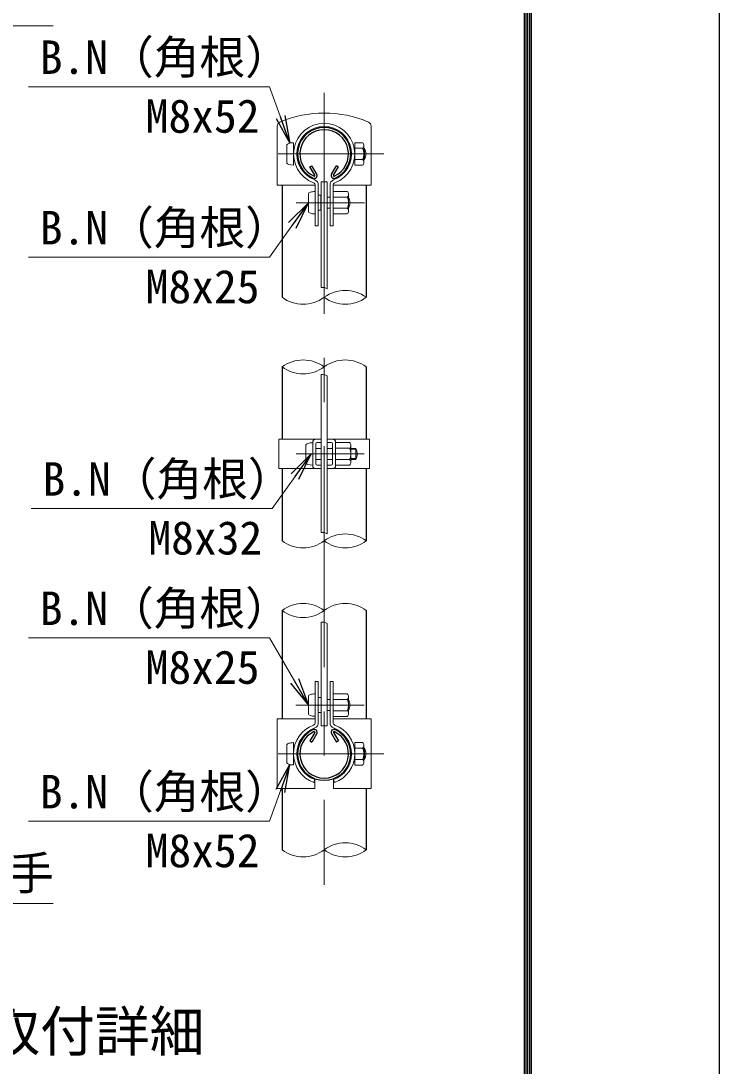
# Model space of a CAD drawing. Units: millimetres, scale not verified. Extents: x -4200 to 4200, y -2970 to 2970.
# Drawn here: x 3197 to 4200, y 312 to 1814 of the extents above; entities that cross this region are included whole.
import ezdxf
from ezdxf.enums import TextEntityAlignment as Align

# ---------------------------------------------------------------- set-up
doc = ezdxf.new("R2010")
doc.units = ezdxf.units.MM
doc.header["$LTSCALE"] = 10
doc.linetypes.add('USER1', pattern=[50.8, 31.75, -6.35, 6.35, -6.35])
for name, color, linetype, lineweight in [('0-0_D-TTL-TXT', 7, 'Continuous', 25), ('0-3_D-STR1', 1, 'Continuous', 25), ('0-4_D-STR3', 3, 'Continuous', 13), ('0-5_D-BMK', 2, 'USER1', 13), ('0-6_D-STR-DIM', 7, 'Continuous', 13), ('0-7_D-STR-TXT', 7, 'Continuous', 13), ('0-E_D-TTL', 7, 'Continuous', 25)]:
    doc.layers.add(name, color=color, linetype=linetype, lineweight=lineweight)
doc.layers.add('0-8_0', color=7, linetype='Continuous')
doc.styles.add('ＭＳ ゴシック', font='')
doc.styles.get('ＭＳ ゴシック').set_extended_font_data('MS Gothic')

# ---------------------------------------------------------------- blocks, each defined once
blk = doc.blocks.new('_Open')
at = {"layer": '0-8_0'}
blk.add_line((-10, 1.667), (0, 0), dxfattribs=at)
blk.add_lwpolyline([(-10, -1.667), (0, 0), (-10, 0)], dxfattribs=at)

msp = doc.modelspace()

# ---------------------------------------------------------------- linework, layer by layer
at = {"layer": '0-3_D-STR1'}
for p, q in [((3612.44, 1603.83), (3615.21, 1605.43)), ((3619.45, 1591.67), (3612.44, 1603.83)), ((3622.23, 1593.27), (3615.21, 1605.43)), ((3643.37, 1593.27), (3650.39, 1605.43)), ((3646.15, 1591.67), (3653.17, 1603.83)), ((3653.17, 1603.83), (3650.39, 1605.43)), ((3572.3, 1577.33), (3572.3, 1416.33)), ((3693.3, 1577.33), (3693.3, 1416.33)), ((3572.3, 1316.33), (3572.3, 1212.32)), ((3693.3, 1316.33), (3693.3, 1212.32)), ((3572.3, 1170.32), (3572.3, 1066.33)), ((3693.3, 1170.32), (3693.3, 1066.33)), ((3572.3, 966.33), (3572.3, 810.43)), ((3693.3, 966.33), (3693.3, 810.43)), ((3619.45, 791.09), (3612.44, 778.94)), ((3622.23, 789.49), (3615.21, 777.33)), ((3643.37, 789.49), (3650.39, 777.33)), ((3646.15, 791.09), (3653.17, 778.94)), ((3612.44, 778.94), (3615.21, 777.33)), ((3653.17, 778.94), (3650.39, 777.33)), ((3572.3, 710.43), (3572.3, 622.43)), ((3693.3, 710.43), (3693.3, 622.43))]:
    msp.add_line(p, q, dxfattribs=at)
for centre, radius, start, end in [((3632.8, 1622.33), 38.1, 294.32478, 245.67522), ((3632.8, 1622.33), 34.89, 294.32478, 245.67522), ((3618.76, 1591.27), 4.01, 245.67522, 30), ((3646.84, 1591.27), 4.01, 150, 294.32478), ((3618.76, 1591.27), 0.802, 245.67522, 30), ((3646.84, 1591.27), 0.802, 150, 294.32478), ((3632.8, 760.43), 38.1, 114.32478, 65.67522), ((3632.8, 760.43), 34.89, 114.32478, 65.67522), ((3618.76, 791.5), 4.01, 330, 114.32478), ((3618.76, 791.5), 0.802, 330, 114.32478), ((3646.84, 791.5), 4.01, 65.67522, 210), ((3646.84, 791.5), 0.802, 65.67522, 210)]:
    msp.add_arc(centre, radius, start, end, dxfattribs=at)
at = {"layer": '0-4_D-STR3'}
for p, q in [((3565.5, 1662.35), (3565.5, 1577.33)), ((3700.1, 1662.35), (3700.1, 1577.33)), ((3588.8, 1638.33), (3588.8, 1606.33)), ((3687.8, 1638.53), (3676.8, 1638.53)), ((3676.8, 1638.53), (3676.8, 1606.13)), ((3579.2, 1635.33), (3579.2, 1609.33)), ((3589.53, 1630.33), (3588.8, 1630.33)), ((3676.8, 1630.33), (3676.07, 1630.33)), ((3687.8, 1630.43), (3676.8, 1630.43)), ((3689.8, 1634.8), (3689.8, 1610.11)), ((3689.8, 1630.33), (3690.8, 1630.33)), ((3689.8, 1630.33), (3690.8, 1630.33)), ((3689.8, 1628.98), (3691.45, 1628.98)), ((3690.8, 1630.33), (3690.8, 1614.33)), ((3589.53, 1614.33), (3588.8, 1614.33)), ((3676.8, 1614.33), (3676.07, 1614.33)), ((3687.8, 1614.23), (3676.8, 1614.23)), ((3689.8, 1615.69), (3691.45, 1615.69)), ((3689.8, 1614.33), (3690.8, 1614.33)), ((3689.8, 1614.33), (3690.8, 1614.33)), ((3687.8, 1606.13), (3676.8, 1606.13)), ((3565.5, 1577.33), (3619.8, 1577.33)), ((3619.8, 1518.93), (3619.8, 1577.47)), ((3624.4, 1518.93), (3624.4, 1577.47)), ((3628.3, 1582.33), (3628.3, 1430.56)), ((3628.3, 1582.33), (3637.3, 1582.33)), ((3637.3, 1582.33), (3637.3, 1428.7)), ((3641.2, 1518.93), (3641.2, 1577.47)), ((3645.8, 1518.93), (3645.8, 1577.47)), ((3645.8, 1577.33), (3700.1, 1577.33)), ((3610.2, 1539.21), (3610.2, 1565.21)), ((3627.8, 1562.97), (3624.4, 1562.97)), ((3627.8, 1562.97), (3627.8, 1541.7)), ((3665.8, 1568.53), (3645.8, 1568.53)), ((3667.8, 1564.8), (3667.8, 1540.11)), ((3627.8, 1560.33), (3628.3, 1560.33)), ((3637.3, 1560.33), (3641.2, 1560.33)), ((3665.8, 1560.43), (3645.8, 1560.43)), ((3667.8, 1560.33), (3667.8, 1544.33)), ((3667.8, 1558.98), (3668.45, 1558.98)), ((3627.8, 1541.7), (3624.4, 1541.7)), ((3627.8, 1544.33), (3628.3, 1544.33)), ((3637.3, 1544.33), (3641.2, 1544.33)), ((3665.8, 1544.23), (3645.8, 1544.23)), ((3665.8, 1536.13), (3645.8, 1536.13)), ((3667.8, 1545.69), (3668.45, 1545.69)), ((3619.8, 1518.93), (3624.4, 1518.93)), ((3641.2, 1518.93), (3645.8, 1518.93)), ((3628.3, 1305.36), (3628.3, 1078.43)), ((3637.3, 1303.51), (3637.3, 1076.58)), ((3628.3, 1212.32), (3567.7, 1212.32)), ((3567.7, 1170.32), (3567.7, 1212.32)), ((3606.7, 1204.32), (3606.7, 1178.32)), ((3616.3, 1208.32), (3616.3, 1174.32)), ((3616.3, 1208.32), (3616.3, 1174.32)), ((3620.9, 1205.72), (3620.9, 1176.92)), ((3628.3, 1207.72), (3622.9, 1207.72)), ((3697.9, 1212.32), (3637.3, 1212.32)), ((3637.3, 1207.72), (3642.7, 1207.72)), ((3644.7, 1205.72), (3644.7, 1176.92)), ((3649.3, 1208.32), (3649.3, 1174.32)), ((3649.3, 1208.32), (3649.3, 1174.32)), ((3669.3, 1207.52), (3649.3, 1207.52)), ((3671.3, 1203.79), (3671.3, 1179.1)), ((3697.9, 1170.32), (3697.9, 1212.32)), ((3620.9, 1199.32), (3628.3, 1199.32)), ((3637.3, 1199.32), (3644.7, 1199.32)), ((3669.3, 1199.42), (3649.3, 1199.42)), ((3671.3, 1199.32), (3678.3, 1199.32)), ((3671.3, 1197.97), (3678.95, 1197.97)), ((3678.3, 1199.32), (3678.3, 1183.32)), ((3620.9, 1183.32), (3628.3, 1183.32)), ((3628.3, 1174.92), (3622.9, 1174.92)), ((3637.3, 1183.32), (3644.7, 1183.32)), ((3637.3, 1174.92), (3642.7, 1174.92)), ((3669.3, 1183.22), (3649.3, 1183.22)), ((3669.3, 1175.12), (3649.3, 1175.12)), ((3671.3, 1184.67), (3678.95, 1184.67)), ((3671.3, 1183.32), (3678.3, 1183.32)), ((3567.7, 1170.32), (3628.3, 1170.32)), ((3637.3, 1170.32), (3697.9, 1170.32)), ((3637.3, 947.85), (3637.3, 800.43)), ((3619.8, 864.43), (3619.8, 805.29)), ((3619.8, 864.43), (3624.4, 864.43)), ((3624.4, 864.43), (3624.4, 805.29)), ((3641.2, 864.43), (3641.2, 805.29)), ((3641.2, 864.43), (3645.8, 864.43)), ((3645.8, 864.43), (3645.8, 805.29)), ((3610.2, 843.43), (3610.2, 817.43)), ((3627.8, 841.07), (3624.4, 841.07)), ((3665.8, 846.63), (3645.8, 846.63)), ((3667.8, 842.9), (3667.8, 818.21)), ((3637.3, 838.43), (3641.2, 838.43)), ((3665.8, 838.53), (3645.8, 838.53)), ((3645.8, 838.43), (3646.2, 838.43)), ((3667.8, 838.43), (3667.8, 822.43)), ((3667.8, 837.08), (3668.45, 837.08)), ((3627.8, 819.8), (3624.4, 819.8)), ((3637.3, 822.43), (3641.2, 822.43)), ((3645.8, 822.43), (3646.2, 822.43)), ((3665.8, 822.33), (3645.8, 822.33)), ((3665.8, 814.23), (3645.8, 814.23)), ((3667.8, 823.79), (3668.45, 823.79)), ((3565.5, 810.43), (3619.8, 810.43)), ((3565.5, 810.43), (3565.5, 710.43)), ((3645.8, 810.43), (3700.1, 810.43)), ((3700.1, 810.43), (3700.1, 710.43)), ((3579.2, 773.43), (3579.2, 747.43)), ((3588.8, 776.43), (3588.8, 744.43)), ((3589.53, 768.43), (3588.8, 768.43)), ((3589.53, 768.43), (3588.8, 768.43)), ((3676.8, 768.43), (3676.07, 768.43)), ((3676.8, 768.43), (3676.07, 768.43)), ((3687.8, 776.63), (3676.8, 776.63)), ((3676.8, 776.63), (3676.8, 744.23)), ((3687.8, 768.53), (3676.8, 768.53)), ((3689.8, 772.9), (3689.8, 748.21)), ((3689.8, 768.43), (3690.8, 768.43)), ((3689.8, 767.08), (3691.45, 767.08)), ((3690.8, 768.43), (3690.8, 752.43)), ((3589.53, 752.43), (3588.8, 752.43)), ((3589.53, 752.43), (3588.8, 752.43)), ((3676.8, 752.43), (3676.07, 752.43)), ((3676.8, 752.43), (3676.07, 752.43)), ((3687.8, 752.33), (3676.8, 752.33)), ((3689.8, 753.79), (3691.45, 753.79)), ((3689.8, 752.43), (3690.8, 752.43)), ((3689.8, 752.43), (3690.8, 752.43)), ((3687.8, 744.23), (3676.8, 744.23)), ((3619.4, 723.38), (3617.84, 719.06)), ((3619.4, 723.38), (3619.4, 710.43)), ((3646.2, 723.38), (3646.2, 710.43)), ((3646.2, 723.38), (3647.77, 719.06)), ((3565.5, 710.43), (3619.4, 710.43)), ((3646.2, 710.43), (3700.1, 710.43))]:
    msp.add_line(p, q, dxfattribs=at)
msp.add_lwpolyline([(3628.3, 949.7), (3628.3, 800.43), (3637.3, 800.43)], dxfattribs=at)
for centre, radius, start, end in [((3572.1, 1662.35), 6.6, 116.72671, 180), ((3632.8, 1516.56), 164.5, 67.22973, 112.77027), ((3693.5, 1662.35), 6.6, 0, 63.27329), ((3632.8, 1622.33), 44, 290.1633, 249.8367), ((3632.8, 1622.33), 39.4, 289.83718, 250.16282), ((3684.73, 1634.48), 5.08, 307.21089, 52.78911), ((3672.4, 1622.33), 17.4, 332.26063, 27.73937), ((3675.8, 1622.33), 17, 331.92751, 28.07249), ((3684.7, 1610.18), 5.1, 307.42505, 52.57495), ((3615.8, 1577.47), 4, 0, 62.72039), ((3615.8, 1577.47), 8.6, 0, 65.03562), ((3649.8, 1577.47), 8.6, 114.96438, 180), ((3649.8, 1577.47), 4, 117.27961, 180), ((3662.73, 1564.48), 5.08, 307.21089, 52.78911), ((3650.4, 1552.33), 17.4, 332.26063, 27.73937), ((3652.8, 1552.33), 17, 331.92751, 28.07249), ((3662.7, 1540.18), 5.1, 307.42505, 52.57495), ((3620.3, 1208.32), 4, 90, 180), ((3622.9, 1205.72), 2, 90, 180), ((3642.7, 1205.72), 2, 0, 90), ((3645.3, 1208.32), 4, 0, 90), ((3666.23, 1203.47), 5.08, 307.21089, 52.78911), ((3653.9, 1191.32), 17.4, 332.26063, 27.73937), ((3663.3, 1191.32), 17, 331.92751, 28.07249), ((3620.3, 1174.32), 4, 180, 270), ((3622.9, 1176.92), 2, 180, 270), ((3642.7, 1176.92), 2, 270, 0), ((3645.3, 1174.32), 4, 270, 0), ((3666.2, 1179.17), 5.1, 307.42505, 52.57495), ((3662.73, 842.58), 5.08, 307.21089, 52.78911), ((3650.4, 830.43), 17.4, 332.26063, 27.73937), ((3652.8, 830.43), 17, 331.92751, 28.07249), ((3662.7, 818.28), 5.1, 307.42505, 52.57495), ((3632.8, 760.43), 44, 110.1633, 250.11694), ((3632.8, 760.43), 39.4, 109.83718, 250.11694), ((3615.8, 805.29), 4, 297.27961, 0), ((3615.8, 805.29), 8.6, 294.96438, 0), ((3649.8, 805.29), 8.6, 180, 245.03562), ((3649.8, 805.29), 4, 180, 242.72039), ((3632.8, 760.43), 39.4, 289.88306, 70.16282), ((3632.8, 760.43), 44, 289.88306, 69.8367), ((3672.4, 760.43), 17.4, 332.26063, 27.73937), ((3684.73, 772.58), 5.08, 307.21089, 52.78911), ((3675.8, 760.43), 17, 331.92751, 28.07249), ((3684.7, 748.28), 5.1, 307.42505, 52.57495)]:
    msp.add_arc(centre, radius, start, end, dxfattribs=at)
for centre, start_param, end_param in [((3588.8, 1635.33), 1.5707963, 3.1415927), ((3588.8, 1609.33), 3.1415927, 4.712389), ((3619.8, 1565.21), 1.5707963, 3.1415927), ((3619.8, 1539.21), 3.1415927, 4.712389), ((3616.3, 1204.32), 1.5707963, 3.1415927), ((3616.3, 1178.32), 3.1415927, 4.712389), ((3619.8, 843.43), 1.5707963, 3.1415927), ((3619.8, 817.43), 3.1415927, 4.712389), ((3588.8, 773.43), 1.5707963, 3.1415927), ((3588.8, 747.43), 3.1415927, 4.712389)]:
    msp.add_ellipse(centre, major_axis=(9.6, 0), ratio=0.3125, start_param=start_param, end_param=end_param, dxfattribs=at)
at = {"layer": '0-5_D-BMK'}
for p, q in [((3632.8, 1710.33), (3632.8, 572.33)), ((3566.75, 1622.33), (3718.62, 1622.33)), ((3592.75, 1552.33), (3690.5, 1552.33)), ((3592.72, 1191.32), (3690.48, 1191.32)), ((3596.3, 1191.32), (3688.3, 1191.32)), ((3592.32, 830.43), (3690.08, 830.43)), ((3566.75, 760.43), (3718.62, 760.43))]:
    msp.add_line(p, q, dxfattribs=at)
at = {"layer": '0-6_D-STR-DIM'}
for centre, radius, start, end in [((3629.98, 1415.27), 15.36, 60.95271, 95.76063), ((3602.55, 1457.09), 50.75, 233.41445, 306.58555), ((3663.05, 1375.58), 50.75, 53.41445, 126.58555), ((3663.05, 1457.09), 50.75, 233.41445, 306.58555), ((3602.55, 1275.58), 50.75, 53.41445, 126.58555), ((3663.05, 1275.58), 50.75, 53.41445, 126.58555), ((3602.55, 1357.09), 50.75, 233.41445, 306.58555), ((3629.84, 1290.08), 15.36, 60.95271, 95.76063), ((3602.55, 1107.09), 50.75, 233.41445, 306.58555), ((3629.84, 1063.15), 15.36, 60.95271, 95.76063), ((3663.05, 1025.58), 50.75, 53.41445, 126.58555), ((3663.05, 1107.09), 50.75, 233.41445, 306.58555), ((3602.55, 925.58), 50.75, 53.41445, 126.58555), ((3663.05, 925.58), 50.75, 53.41445, 126.58555), ((3602.55, 1007.09), 50.75, 233.41445, 306.58555), ((3629.84, 934.42), 15.36, 60.95271, 95.76063), ((3663.05, 581.68), 50.75, 53.41445, 126.58555), ((3602.55, 663.19), 50.75, 233.41445, 306.58555), ((3663.05, 663.19), 50.75, 233.41445, 306.58555)]:
    msp.add_arc(centre, radius, start, end, dxfattribs=at)
at = {"layer": '0-7_D-STR-TXT'}
for points in [[(3243.71, 1806.34), (2896.45, 1806.34), (2817.96, 1660.34)], [(3208.1, 1719.02), (3554.16, 1719.02), (3582.86, 1639.72)], [(3208.1, 1474), (3554.16, 1474), (3609.04, 1550.71)], [(3212, 1112.98), (3558.06, 1112.98), (3612.94, 1189.69)], [(3208.1, 927.12), (3554.16, 927.12), (3609.2, 832.16)], [(3208.1, 663.62), (3554.16, 663.62), (3582.86, 742.92)], [(3243.71, 545.33), (2896.45, 545.33), (2821.82, 720.39)]]:
    msp.add_lwpolyline(points, dxfattribs=at)
at = {"layer": '0-E_D-TTL', "color": 2}
msp.add_lwpolyline([(-4200, 2970), (4200, 2970), (4200, -2970), (-4200, -2970)], close=True, dxfattribs=at)
at = {"layer": '0-E_D-TTL'}
for points in [[(-3930, 2750), (3930, 2750), (3930, -2750), (-3930, -2750)], [(-3927.5, 2747.5), (3927.5, 2747.5), (3927.5, -2747.5), (-3927.5, -2747.5)], [(-3925, 2745), (3925, 2745), (3925, -2745), (-3925, -2745)], [(-3922.5, 2742.5), (3922.5, 2742.5), (3922.5, -2742.5), (-3922.5, -2742.5)], [(-3920, 2740), (3920, 2740), (3920, -2740), (-3920, -2740)]]:
    msp.add_lwpolyline(points, close=True, dxfattribs=at)

# ---------------------------------------------------------------- block references
at = {"layer": '0-7_D-STR-TXT', "xscale": 4, "yscale": 4}
for p, rotation in [((3583.54, 1637.84), 289.89477), ((3610.2, 1552.33), 54.42149), ((3614.1, 1191.32), 54.42149), ((3610.2, 830.43), 300.09685), ((3583.54, 744.8), 70.10523)]:
    msp.add_blockref('_Open', p, dxfattribs=dict(at, rotation=rotation))

# ---------------------------------------------------------------- texts
at = {"layer": '0-0_D-TTL-TXT', "style": 'ＭＳ ゴシック'}
msp.add_text('主柱部取付詳細', height=57.7, dxfattribs=at).set_placement((2909.91, 315.57), align=Align.BOTTOM_LEFT)
at = {"layer": '0-7_D-STR-TXT', "style": 'ＭＳ ゴシック'}
for s, p in [('B.N（角根）', (3224.33, 1722.95)), ('M8x52', (3376.42, 1638.37)), ('B.N（角根）', (3224.33, 1477.93)), ('M8x25', (3376.42, 1393.35)), ('B.N（角根）', (3228.23, 1116.92)), ('M8x32', (3380.32, 1032.34)), ('B.N（角根）', (3224.33, 931.05)), ('M8x25', (3376.42, 846.47)), ('B.N（角根）', (3224.33, 667.56)), ('M8x52', (3376.42, 582.98)), ('主柱下継手', (2916.38, 550.51))]:
    msp.add_text(s, height=48.09, dxfattribs=at).set_placement(p, align=Align.BOTTOM_LEFT)

doc.saveas('drawing.dxf')
